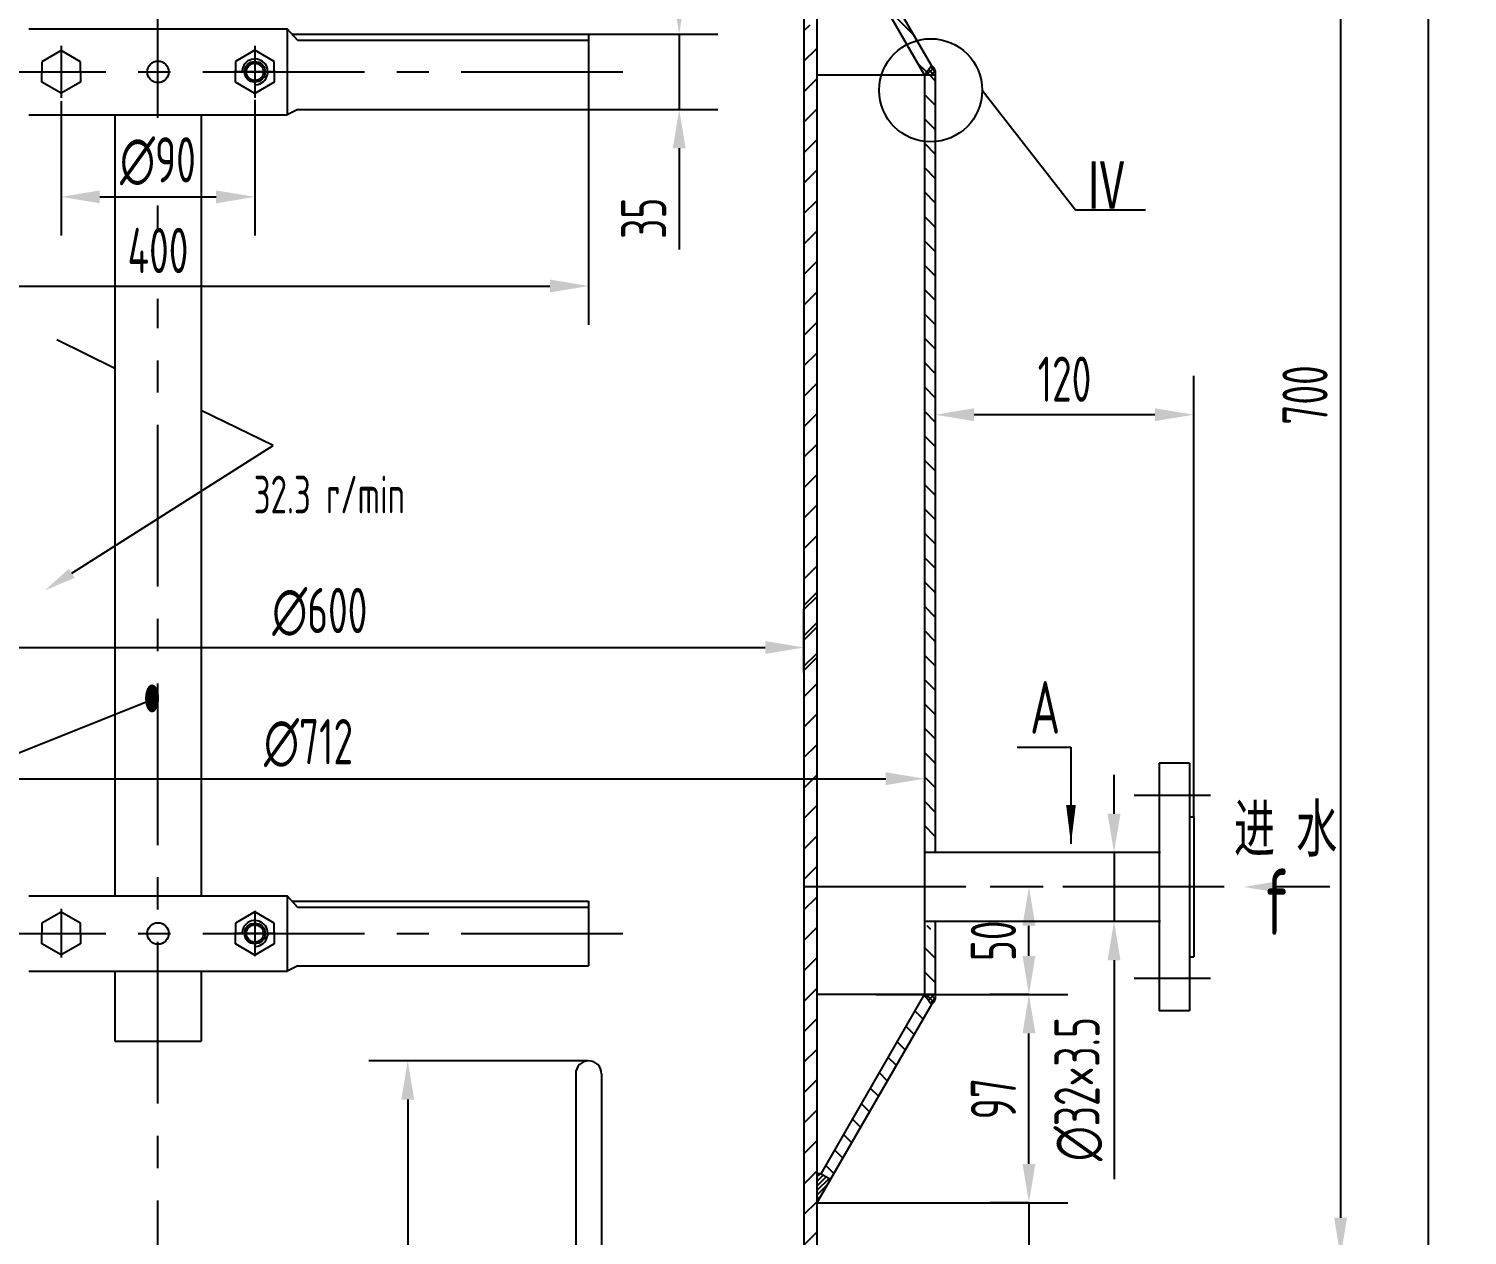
# Model space of a CAD drawing. Extents: x 0 to 3564, y 0 to 5046.
# Drawn here: x 780 to 1448, y 2813 to 3373 of the extents above; entities that cross this region are included whole.
import ezdxf
from ezdxf.enums import TextEntityAlignment as Align

# ---------------------------------------------------------------- set-up
doc = ezdxf.new("R2010")
doc.units = 0
doc.header["$LTSCALE"] = 60
doc.linetypes.add('G', pattern=[2, 1.25, -0.25, 0.25, -0.25])
doc.layers.get('0').update_dxf_attribs({"linetype": 'CONTINUOUS'})
doc.layers.get('DEFPOINTS').update_dxf_attribs({"linetype": 'CONTINUOUS'})
for name, color, linetype in [('01', 7, 'CONTINUOUS'), ('02', 1, 'CONTINUOUS'), ('05', 4, 'G'), ('08', 1, 'CONTINUOUS'), ('10', 1, 'CONTINUOUS'), ('11', 3, 'CONTINUOUS')]:
    doc.layers.add(name, color=color, linetype=linetype)
doc.styles.get("Standard").update_dxf_attribs({"font": 'isocp', "width": 0.707, "bigfont": 'intecad.shx'})
doc.dimstyles.new('INTE', dxfattribs={"dimscale": 6, "dimtxt": 3.5, "dimasz": 3, "dimexe": 3, "dimexo": 0, "dimgap": 1, "dimtad": 1, "dimdec": 3, "dimtxsty": 'STANDARD', "dimcen": 0, "dimclrd": 1, "dimclre": 1, "dimclrt": 3, "dimaunit": 1, "dimazin": 3, "dimtfac": 1, "dimtdec": 4, "dimtmove": 0, "dimatfit": 3, "dimtzin": 0})
pattern_1 = [(135, (-5.01, 674.008), (-5.656854, -5.656854), [])]

# ---------------------------------------------------------------- blocks, each defined once
blk = doc.blocks.new('*D23')
at = {"color": 1, "linetype": 'BYBLOCK'}
for p, q in [((1283.58, 3008.82), (1283.58, 3026.82)), ((1305.12, 2990.82), (1265.58, 2990.82)), ((1283.58, 2990.82), (1283.58, 2958.82)), ((1305.12, 2958.82), (1265.58, 2958.82)), ((1283.58, 2940.82), (1283.58, 2839.15))]:
    blk.add_line(p, q, dxfattribs=at)
for points in [[(1280.58, 3008.82), (1286.58, 3008.82), (1283.58, 2990.82)], [(1280.58, 2940.82), (1286.58, 2940.82), (1283.58, 2958.82)]]:
    blk.add_solid(points, dxfattribs=at)
at = {"layer": 'DEFPOINTS', "color": 0, "linetype": 'BYBLOCK'}
for p in [(1305.12, 2990.82), (1283.58, 2958.82), (1305.12, 2958.82)]:
    blk.add_point(p, dxfattribs=at)
at = {"color": 3, "linetype": 'BYBLOCK', "insert": (1267.08, 2880.98), "char_height": 21, "attachment_point": 5, "rotation": 90}
blk.add_mtext('∅32×3.5', dxfattribs=at)
blk = doc.blocks.new('*D24')
at = {"color": 1, "linetype": 'BYBLOCK'}
for p, q in [((1039.59, 3030.6), (937.59, 3030.6)), ((955.59, 3012.6), (955.59, 2848.6)), ((1024.81, 2830.6), (937.59, 2830.6))]:
    blk.add_line(p, q, dxfattribs=at)
for points in [[(952.59, 3012.6), (958.59, 3012.6), (955.59, 3030.6)], [(952.59, 2848.6), (958.59, 2848.6), (955.59, 2830.6)]]:
    blk.add_solid(points, dxfattribs=at)
at = {"layer": 'DEFPOINTS', "color": 0, "linetype": 'BYBLOCK'}
for p in [(1039.59, 3030.6), (955.59, 2830.6), (1024.81, 2830.6)]:
    blk.add_point(p, dxfattribs=at)
at = {"color": 3, "linetype": 'BYBLOCK', "insert": (939.09, 2894.05), "char_height": 21, "attachment_point": 5, "rotation": 90}
blk.add_mtext('200', dxfattribs=at)
blk = doc.blocks.new('*D25')
at = {"color": 1, "linetype": 'BYBLOCK'}
for p, q in [((1159.59, 3503.21), (1406.78, 3503.21)), ((1388.78, 3485.21), (1388.78, 2821.21)), ((1146.72, 2803.21), (1406.78, 2803.21))]:
    blk.add_line(p, q, dxfattribs=at)
for points in [[(1385.78, 3485.21), (1391.78, 3485.21), (1388.78, 3503.21)], [(1385.78, 2821.21), (1391.78, 2821.21), (1388.78, 2803.21)]]:
    blk.add_solid(points, dxfattribs=at)
at = {"layer": 'DEFPOINTS', "color": 0, "linetype": 'BYBLOCK'}
for p in [(1159.59, 3503.21), (1146.72, 2803.21), (1388.78, 2803.21)]:
    blk.add_point(p, dxfattribs=at)
at = {"color": 3, "linetype": 'BYBLOCK', "insert": (1372.28, 3203.21), "char_height": 21, "attachment_point": 5, "rotation": 90}
blk.add_mtext('700', dxfattribs=at)
blk = doc.blocks.new('*D26')
at = {"color": 1, "linetype": 'BYBLOCK'}
for p, q in [((1173.09, 3061.33), (1262.07, 3061.33)), ((1244.07, 2982.73), (1244.07, 3043.33)), ((1244.07, 2964.73), (1226.07, 2964.73))]:
    blk.add_line(p, q, dxfattribs=at)
for points in [[(1241.07, 3043.33), (1247.07, 3043.33), (1244.07, 3061.33)], [(1241.07, 2982.73), (1247.07, 2982.73), (1244.07, 2964.73)]]:
    blk.add_solid(points, dxfattribs=at)
at = {"layer": 'DEFPOINTS', "color": 0, "linetype": 'BYBLOCK'}
for p in [(1173.09, 3061.33), (1244.07, 3061.33), (1244.07, 2964.73)]:
    blk.add_point(p, dxfattribs=at)
at = {"color": 3, "linetype": 'BYBLOCK', "insert": (1227.57, 3013.03), "char_height": 21, "attachment_point": 5, "rotation": 90}
blk.add_mtext('97', dxfattribs=at)
blk = doc.blocks.new('*D31')
at = {"color": 1, "linetype": 'BYBLOCK'}
for p, q in [((1244.07, 2982.73), (1244.07, 3000.73)), ((1145.59, 2964.73), (1262.07, 2964.73)), ((1244.07, 2964.73), (1244.07, 2939.73)), ((1146.72, 2939.73), (1262.07, 2939.73)), ((1244.07, 2921.73), (1244.07, 2874.41))]:
    blk.add_line(p, q, dxfattribs=at)
for points in [[(1241.07, 2982.73), (1247.07, 2982.73), (1244.07, 2964.73)], [(1241.07, 2921.73), (1247.07, 2921.73), (1244.07, 2939.73)]]:
    blk.add_solid(points, dxfattribs=at)
at = {"layer": 'DEFPOINTS', "color": 0, "linetype": 'BYBLOCK'}
for p in [(1145.59, 2964.73), (1146.72, 2939.73), (1244.07, 2939.73)]:
    blk.add_point(p, dxfattribs=at)
at = {"color": 3, "linetype": 'BYBLOCK', "insert": (1227.57, 2889.07), "char_height": 21, "attachment_point": 5, "rotation": 90}
blk.add_mtext('25', dxfattribs=at)
blk = doc.blocks.new('*D34')
at = {"color": 1, "linetype": 'BYBLOCK'}
for p, q in [((639.59, 3472.23), (639.59, 3372.31)), ((1039.59, 3472.23), (1039.59, 3372.31)), ((657.59, 3390.31), (1021.59, 3390.31))]:
    blk.add_line(p, q, dxfattribs=at)
for points in [[(657.59, 3393.31), (657.59, 3387.31), (639.59, 3390.31)], [(1021.59, 3393.31), (1021.59, 3387.31), (1039.59, 3390.31)]]:
    blk.add_solid(points, dxfattribs=at)
at = {"layer": 'DEFPOINTS', "color": 0, "linetype": 'BYBLOCK'}
for p in [(639.59, 3472.23), (1039.59, 3472.23), (1039.59, 3390.31)]:
    blk.add_point(p, dxfattribs=at)
at = {"color": 3, "linetype": 'BYBLOCK', "insert": (839.59, 3406.81), "char_height": 21, "attachment_point": 5}
blk.add_mtext('400', dxfattribs=at)
blk = doc.blocks.new('*U9')
at = {"layer": '01'}
for p, q in [((0, 9.92), (-9, 4.73)), ((9, 4.73), (0, 9.92)), ((-9, 4.73), (-9, 0)), ((-9, -4.73), (-9, 0)), ((9, 0), (9, 4.73)), ((9, 0), (9, -4.73)), ((0, -9.92), (-9, -4.73)), ((9, -4.73), (0, -9.92))]:
    blk.add_line(p, q, dxfattribs=at)
at = {"layer": '05'}
for p, q in [((0, 11.5), (0, -11.13)), ((-10.73, 0), (11.46, 0))]:
    blk.add_line(p, q, dxfattribs=at)
blk = doc.blocks.new('*U10')
at = {"layer": '01'}
for p, q in [((0, 10.02), (-9, 4.82)), ((9, 4.82), (0, 10.02)), ((-9, 4.82), (-9, 0)), ((-9, -4.82), (-9, 0)), ((9, 0), (9, 4.82)), ((0, -10.02), (-9, -4.82)), ((9, -4.82), (0, -10.02)), ((9, 0), (9, -4.82))]:
    blk.add_line(p, q, dxfattribs=at)
blk.add_circle((0, 0), 4.8, dxfattribs=at)
at = {"layer": '02'}
blk.add_arc((0, 0), 6, 266.55771, 182.61135, dxfattribs=at)
at = {"layer": '05'}
for p, q in [((0, 10.56), (0, -10.53)), ((9.56, 0), (-9.82, 0))]:
    blk.add_line(p, q, dxfattribs=at)
blk = doc.blocks.new('*D36')
at = {"color": 1, "linetype": 'BYBLOCK'}
for p, q in [((794.59, 3476.1), (794.59, 3413.7)), ((884.59, 3476.7), (884.59, 3413.7)), ((812.59, 3431.7), (866.59, 3431.7))]:
    blk.add_line(p, q, dxfattribs=at)
for points in [[(812.59, 3434.7), (812.59, 3428.7), (794.59, 3431.7)], [(866.59, 3434.7), (866.59, 3428.7), (884.59, 3431.7)]]:
    blk.add_solid(points, dxfattribs=at)
at = {"layer": 'DEFPOINTS', "color": 0, "linetype": 'BYBLOCK'}
for p in [(794.59, 3476.1), (884.59, 3476.7), (884.59, 3431.7)]:
    blk.add_point(p, dxfattribs=at)
at = {"color": 3, "linetype": 'BYBLOCK', "insert": (839.59, 3448.2), "char_height": 21, "attachment_point": 5}
blk.add_mtext('∅90', dxfattribs=at)
blk = doc.blocks.new('*D40')
at = {"color": 1, "linetype": 'BYBLOCK'}
for p, q in [((1320.59, 3007.32), (1320.59, 3212.05)), ((1200.59, 3200.48), (1200.59, 3176.05)), ((1302.59, 3194.05), (1218.59, 3194.05))]:
    blk.add_line(p, q, dxfattribs=at)
for points in [[(1218.59, 3197.05), (1218.59, 3191.05), (1200.59, 3194.05)], [(1302.59, 3197.05), (1302.59, 3191.05), (1320.59, 3194.05)]]:
    blk.add_solid(points, dxfattribs=at)
at = {"layer": 'DEFPOINTS', "color": 0, "linetype": 'BYBLOCK'}
for p in [(1200.59, 3200.48), (1200.59, 3194.05), (1320.59, 3007.32)]:
    blk.add_point(p, dxfattribs=at)
at = {"color": 3, "linetype": 'BYBLOCK', "insert": (1260.59, 3210.56), "char_height": 21, "attachment_point": 5}
blk.add_mtext('120', dxfattribs=at)
blk = doc.blocks.new('*D41')
at = {"color": 1, "linetype": 'BYBLOCK'}
for p, q in [((1250.62, 3111.33), (1226.07, 3111.33)), ((1244.07, 3079.33), (1244.07, 3093.33)), ((1244.07, 3061.33), (1226.07, 3061.33))]:
    blk.add_line(p, q, dxfattribs=at)
for points in [[(1241.07, 3093.33), (1247.07, 3093.33), (1244.07, 3111.33)], [(1241.07, 3079.33), (1247.07, 3079.33), (1244.07, 3061.33)]]:
    blk.add_solid(points, dxfattribs=at)
at = {"layer": 'DEFPOINTS', "color": 0, "linetype": 'BYBLOCK'}
for p in [(1244.07, 3111.33), (1250.62, 3111.33), (1244.07, 3061.33)]:
    blk.add_point(p, dxfattribs=at)
at = {"color": 3, "linetype": 'BYBLOCK', "insert": (1227.57, 3086.33), "char_height": 21, "attachment_point": 5, "rotation": 90}
blk.add_mtext('50', dxfattribs=at)
blk = doc.blocks.new('*D42')
at = {"color": 1, "linetype": 'BYBLOCK'}
for p, q in [((1081.66, 3525.23), (1081.66, 3543.23)), ((1039.59, 3507.23), (1099.66, 3507.23)), ((1081.66, 3507.23), (1081.66, 3472.23)), ((1039.59, 3472.23), (1099.66, 3472.23)), ((1081.66, 3454.23), (1081.66, 3407.28))]:
    blk.add_line(p, q, dxfattribs=at)
for points in [[(1078.66, 3525.23), (1084.66, 3525.23), (1081.66, 3507.23)], [(1078.66, 3454.23), (1084.66, 3454.23), (1081.66, 3472.23)]]:
    blk.add_solid(points, dxfattribs=at)
at = {"layer": 'DEFPOINTS', "color": 0, "linetype": 'BYBLOCK'}
for p in [(1039.59, 3507.23), (1039.59, 3472.23), (1081.66, 3472.23)]:
    blk.add_point(p, dxfattribs=at)
at = {"color": 3, "linetype": 'BYBLOCK', "insert": (1065.16, 3421.76), "char_height": 21, "attachment_point": 5, "rotation": 90}
blk.add_mtext('35', dxfattribs=at)
blk = doc.blocks.new('*D126')
at = {"color": 1, "linetype": 'BYBLOCK'}
for p, q in [((483.59, 3186.42), (483.59, 3007.07)), ((1195.59, 3186.42), (1195.59, 3007.07)), ((501.59, 3025.07), (1177.59, 3025.07))]:
    blk.add_line(p, q, dxfattribs=at)
for points in [[(501.59, 3028.07), (501.59, 3022.07), (483.59, 3025.07)], [(1177.59, 3028.07), (1177.59, 3022.07), (1195.59, 3025.07)]]:
    blk.add_solid(points, dxfattribs=at)
at = {"layer": 'DEFPOINTS', "color": 0, "linetype": 'BYBLOCK'}
for p in [(483.59, 3186.42), (1195.59, 3186.42), (1195.59, 3025.07)]:
    blk.add_point(p, dxfattribs=at)
at = {"color": 3, "linetype": 'BYBLOCK', "insert": (909.53, 3041.58), "char_height": 21, "attachment_point": 5}
blk.add_mtext('∅712', dxfattribs=at)
blk = doc.blocks.new('*D127')
at = {"color": 1, "linetype": 'BYBLOCK'}
for p, q in [((1139.59, 3074.39), (1139.59, 3103.98)), ((539.59, 3092.42), (539.59, 3067.98)), ((557.59, 3085.98), (1121.59, 3085.98))]:
    blk.add_line(p, q, dxfattribs=at)
for points in [[(557.59, 3088.98), (557.59, 3082.98), (539.59, 3085.98)], [(1121.59, 3088.98), (1121.59, 3082.98), (1139.59, 3085.98)]]:
    blk.add_solid(points, dxfattribs=at)
at = {"layer": 'DEFPOINTS', "color": 0, "linetype": 'BYBLOCK'}
for p in [(539.59, 3092.42), (1139.59, 3085.98), (1139.59, 3074.39)]:
    blk.add_point(p, dxfattribs=at)
at = {"color": 3, "linetype": 'BYBLOCK', "insert": (914.77, 3102.48), "char_height": 21, "attachment_point": 5}
blk.add_mtext('∅600', dxfattribs=at)
blk = doc.blocks.new('*D147')
at = {"color": 1, "linetype": 'BYBLOCK'}
for p, q in [((898.59, 4695.81), (1447.61, 4695.81)), ((1429.61, 2361.95), (1429.61, 4677.81)), ((1406.78, 2343.95), (1447.61, 2343.95))]:
    blk.add_line(p, q, dxfattribs=at)
for points in [[(1426.61, 4677.81), (1432.61, 4677.81), (1429.61, 4695.81)], [(1426.61, 2361.95), (1432.61, 2361.95), (1429.61, 2343.95)]]:
    blk.add_solid(points, dxfattribs=at)
at = {"layer": 'DEFPOINTS', "color": 0, "linetype": 'BYBLOCK'}
for p in [(898.59, 4695.81), (1429.61, 4695.81), (1406.78, 2343.95)]:
    blk.add_point(p, dxfattribs=at)
at = {"color": 3, "linetype": 'BYBLOCK', "insert": (1413.1, 3578.39), "char_height": 21, "attachment_point": 5, "rotation": 90}
blk.add_mtext('2352', dxfattribs=at)

msp = doc.modelspace()

# ---------------------------------------------------------------- hatches: boundary and pattern name
at = {"layer": '10'}
h = msp.add_hatch(dxfattribs=at)
h.set_pattern_fill('_U', color=256, scale=8, angle=135, style=0, pattern_type=0)
h.set_pattern_definition(pattern_1)
h.paths.add_polyline_path([(1173.57476, 3399.75047, -0.015782176), (1167.7119, 3399.90525), (1195.59448, 3351.61121), (1198.75883, 3356.13038)])
h.paths.add_polyline_path([(1167.7119, 3399.90525, 0.015782176), (1173.57476, 3399.75047), (1151.9246, 3437.24965), (1147.59448, 3434.74965)])
h = msp.add_hatch(dxfattribs=at)
h.set_pattern_fill('_U', color=256, scale=10, angle=45, style=0, pattern_type=0)
h.set_pattern_definition([(45, (-5.01, 629.593), (-7.071068, 7.071068), [])])
h.paths.add_polyline_path([(1145.59448, 3374.03172, -0.017094526), (1139.59448, 3376.11786), (1139.59448, 3286.65836), (1145.59448, 3286.65836)])
h.paths.add_polyline_path([(1145.59448, 3286.65836), (1139.59448, 3286.65836), (1139.59448, 3067.05125), (1145.59448, 3067.05125)])
h = msp.add_hatch(dxfattribs=at)
h.set_pattern_fill('_U', color=256, scale=1.5, angle=45, style=0, double=1, pattern_type=0)
h.set_pattern_definition([(135, (1625.6784, 475.8769), (1.0606602, 1.0606602), []), (45, (1625.6784, 475.8769), (1.0606602, -1.0606602), [])])
h.paths.add_polyline_path([(1198.47331, 3355.72261, -0.424593147), (1200.59448, 3351.61121), (1195.59448, 3351.61121)])
h = msp.add_hatch(dxfattribs=at)
h.set_pattern_fill('_U', color=256, scale=8, angle=135, style=0, pattern_type=0)
h.set_pattern_definition(pattern_1)
h.paths.add_polyline_path([(1200.59448, 3351.61121), (1195.59448, 3351.61121), (1195.59448, 3111.46646), (1200.59448, 3111.46646)])
h = msp.add_hatch(dxfattribs=at)
h.set_pattern_fill('_U', color=256, scale=10, angle=45, style=0, pattern_type=0)
h.set_pattern_definition([(45, (-5.01, 674.008), (-7.071068, 7.071068), [])])
h.paths.add_polyline_path([(1145.59448, 3111.46646), (1139.59448, 3111.46646), (1139.59448, 2974.81629), (1145.59448, 2974.81629)])
h.paths.add_polyline_path([(1145.59448, 2974.81629), (1139.59448, 2974.81629), (1139.59448, 2804.21375), (1141.59448, 2804.21375), (1145.59448, 2806.52315)])
h = msp.add_hatch(dxfattribs=at)
h.set_pattern_fill('_U', color=256, scale=8, angle=135, style=0, pattern_type=0)
h.set_pattern_definition(pattern_1)
h.paths.add_polyline_path([(1200.59448, 3111.46646), (1195.59448, 3111.46646), (1195.59448, 2992.81629), (1197.09448, 2992.81629), (1200.59448, 2996.98743)])
h.paths.add_polyline_path([(1200.59448, 2952.64515), (1197.09448, 2956.81629), (1195.59448, 2956.81629), (1195.59448, 2924.81629), (1200.59448, 2924.81629)])
h = msp.add_hatch(dxfattribs=at)
h.set_pattern_fill('_U', color=256, scale=8, angle=135, style=0, pattern_type=0)
h.set_pattern_definition(pattern_1)
h.paths.add_polyline_path([(1198.75883, 2920.29712), (1195.59448, 2924.81629), (1147.59448, 2841.67785), (1151.9246, 2839.17785)])
h = msp.add_hatch(dxfattribs=at)
h.set_pattern_fill('_U', color=256, scale=1.5, angle=45, style=0, double=1, pattern_type=0)
h.set_pattern_definition([(225, (1625.6784, 5800.5506), (1.0606602, -1.0606602), []), (315, (1625.6784, 5800.5506), (1.0606602, 1.0606602), [])])
h.paths.add_polyline_path([(1198.47331, 2920.70488, 0.424593147), (1200.59448, 2924.81629), (1195.59448, 2924.81629)])
h = msp.add_hatch(dxfattribs=at)
h.set_pattern_fill('_U', color=256, scale=1.5, angle=45, style=0, pattern_type=0)
h.set_pattern_definition([(225, (1625.6784, 5738.589), (1.0606602, -1.0606602), [])])
h.paths.add_polyline_path([(1145.59448, 2828.21375), (1151.9246, 2839.17785), (1147.59448, 2841.67785), (1145.59448, 2841.67785)])

# ---------------------------------------------------------------- linework, layer by layer
at = {"layer": '01', "color": 7, "linetype": 'CONTINUOUS'}
for p, q in [((1139.59448, 3503.21375), (1139.59448, 2778.21375)), ((1145.59448, 3483.21375), (1145.59448, 2806.52315)), ((1198.75883, 3356.13038), (1145.59448, 3448.21375)), ((1147.59448, 3434.74965), (1195.59448, 3351.61121)), ((899.59448, 3373.21375), (899.59448, 3333.21375)), ((1039.59448, 3367.71375), (904.59448, 3367.71375)), ((1039.59448, 3370.71375), (1039.59448, 3335.71375)), ((1195.59448, 3351.61121), (1198.75883, 3356.13038)), ((1200.59448, 3351.61121), (1145.59448, 3351.61121)), ((1195.59448, 3351.61121), (1195.59448, 2924.81629)), ((1200.59448, 3351.61121), (1200.59448, 2990.81629)), ((819.59448, 3333.21375), (819.59448, 2970.71375)), ((859.59448, 3333.21375), (859.59448, 2970.71375)), ((819.59448, 3215.57505), (792.62134, 3228.74193)), ((893.09691, 3179.69499), (859.59448, 3196.04914)), ((799.58227, 3120.4278), (893.09691, 3179.69499)), ((1318.59448, 3032.31629), (1318.59448, 2917.31629)), ((1320.59448, 3007.31629), (1320.59448, 2942.31629)), ((899.59448, 2970.71375), (899.59448, 2935.71375)), ((1039.59448, 2968.21375), (1039.59448, 2938.21375)), ((1039.59448, 2965.21375), (904.59448, 2965.21375)), ((1200.59448, 2958.81629), (1200.59448, 2924.81629)), ((819.59448, 2935.71375), (819.59448, 2903.21375)), ((859.59448, 2935.71375), (859.59448, 2903.21375)), ((1200.59448, 2924.81629), (1145.59448, 2924.81629)), ((1198.75883, 2920.29712), (1145.59448, 2828.21375)), ((1147.59448, 2841.67785), (1195.59448, 2924.81629)), ((1195.59448, 2924.81629), (1198.75883, 2920.29712)), ((819.59448, 2903.21375), (859.59448, 2903.21375)), ((1033.59448, 2888.0826), (1033.59448, 2694.0826)), ((1045.59448, 2888.0826), (1045.59448, 2694.0826)), ((1147.59448, 2841.67785), (1145.59448, 2841.67785)), ((1147.59448, 2841.67785), (1151.9246, 2839.17785))]:
    msp.add_line(p, q, dxfattribs=at)
at = {"layer": '01'}
for p, q in [((779.59448, 3373.21375), (899.59448, 3373.21375)), ((904.59448, 3367.71375), (899.59448, 3373.21375)), ((901.8672, 3370.71375), (1039.59448, 3370.71375)), ((904.59448, 3335.71375), (899.59448, 3333.21375)), ((904.59448, 3335.71375), (1039.59448, 3335.71375)), ((779.59448, 3333.21375), (899.59448, 3333.21375)), ((1238.58532, 3039.78389), (1263.58532, 3039.78389)), ((1304.59448, 3032.31629), (1304.59448, 2917.31629)), ((1318.59448, 3032.31629), (1304.59448, 3032.31629)), ((1318.59448, 3007.31629), (1320.59448, 3007.31629)), ((1304.59448, 2990.81629), (1195.59448, 2990.81629)), ((779.59448, 2970.71375), (899.59448, 2970.71375)), ((904.59448, 2965.21375), (899.59448, 2970.71375)), ((901.8672, 2968.21375), (1039.59448, 2968.21375)), ((1304.59448, 2958.81629), (1195.59448, 2958.81629)), ((1318.59448, 2942.31629), (1320.59448, 2942.31629)), ((779.59448, 2935.71375), (899.59448, 2935.71375)), ((904.59448, 2938.21375), (899.59448, 2935.71375)), ((904.59448, 2938.21375), (1039.59448, 2938.21375)), ((1318.59448, 2917.31629), (1304.59448, 2917.31629))]:
    msp.add_line(p, q, dxfattribs=at)
for centre in [(839.59448, 3353.21375), (839.59448, 2953.21375)]:
    msp.add_circle(centre, 5, dxfattribs=at)
at = {"layer": '01', "color": 7, "linetype": 'CONTINUOUS'}
for centre in [(884.59448, 3353.21375), (884.59448, 2953.21375)]:
    msp.add_circle(centre, 4, dxfattribs=at)
for centre, start, end in [((1196.61825, 3352.6285), 345.64908119, 58.56391167), ((1196.61825, 2923.799), 301.43608833, 14.35091881)]:
    msp.add_arc(centre, 4.1043, start, end, dxfattribs=at)
at = {"layer": '01'}
msp.add_arc((1039.59448, 2888.0826), 6, 0, 180, dxfattribs=at)
at = {"layer": '01', "color": 7, "linetype": 'CONTINUOUS'}
msp.add_solid([(800.92056, 3118.31617), (798.24397, 3122.53942), (786.91251, 3112.39803)], dxfattribs=at)
at = {"layer": '02'}
for p, q in [((1265.72112, 3289.01452), (1222.36403, 3344.63589)), ((836.8505, 3061.72715), (340.3955, 2863.65602)), ((1263.58532, 3039.78389), (1263.58532, 2994.78389))]:
    msp.add_line(p, q, dxfattribs=at)
at = {"layer": '02', "color": 1, "linetype": 'CONTINUOUS'}
msp.add_line((1298.17067, 3289.01452), (1265.72112, 3289.01452), dxfattribs=at)
at = {"layer": '02'}
msp.add_lwpolyline([(1263.58532, 2994.78389, 0, 4.5, 0), (1263.58532, 3012.78389, 0, 0, 0)], format="xyseb", dxfattribs=at)
msp.add_circle((1198.43269, 3344.6823), 23.93139, dxfattribs=at)
at = {"layer": '05', "color": 4, "linetype": 'G'}
for p, q in [((839.59448, 3331.79554), (839.59448, 4125.21445)), ((794.59448, 3365.35172), (794.59448, 3341.14878)), ((884.59448, 3365.35172), (884.59448, 3341.14878)), ((620.44548, 3353.21375), (1061.40411, 3353.21375)), ((839.59448, 3279.65036), (839.59448, 3291.24055)), ((839.59448, 2514.28543), (839.59448, 3247.77734)), ((1328.39897, 3017.31629), (1292.94177, 3017.31629)), ((1334.77457, 2974.81629), (1127.59592, 2974.81629)), ((794.59448, 2962.85172), (794.59448, 2943.64878)), ((884.59448, 2962.85172), (884.59448, 2943.64878)), ((620.44548, 2953.21375), (1061.40411, 2953.21375)), ((1328.39897, 2932.31629), (1292.94177, 2932.31629))]:
    msp.add_line(p, q, dxfattribs=at)
at = {"layer": '08'}
for p, q in [((1195.59448, 3351.61121), (1195.59448, 3351.61121)), ((1195.59448, 2924.81629), (1195.59448, 2924.81629))]:
    msp.add_line(p, q, dxfattribs=at)
at = {"layer": '08', "color": 1}
msp.add_line((1383.82871, 2974.81629), (1359.02297, 2974.81629), dxfattribs=at)
msp.add_solid([(1358.78842, 2977.31629), (1358.78842, 2972.31629), (1343.78842, 2974.81629)], dxfattribs=at)

# ---------------------------------------------------------------- block references
at = {"layer": '01'}
for name, p in [('*U9', (794.59448, 3353.21375)), ('*U10', (884.59448, 3353.21375)), ('*U9', (794.59448, 2953.21375)), ('*U10', (884.59448, 2953.21375))]:
    msp.add_blockref(name, p, dxfattribs=at)

# ---------------------------------------------------------------- texts
at = {"layer": '02', "width": 0.605172}
msp.add_text('●', height=12, dxfattribs=at).set_placement((833.2505, 3055.72715), (840.4505, 3055.72715), align=Align.FIT)
at = {"layer": '08', "color": 3, "width": 0.707}
msp.add_text('32.3 r/min', height=17.5, dxfattribs=at).set_placement((884.07273, 3148.22805))
at = {"layer": '08', "color": 3, "insert": (1339.29247, 3001.14863), "char_height": 24.5, "attachment_point": 4}
msp.add_mtext('进 水', dxfattribs=at)
at = {"layer": '11', "width": 0.707}
msp.add_text('Ⅳ', height=25, dxfattribs=at).set_placement((1279.79029, 3287.30524), align=Align.CENTER)
msp.add_text('A', height=24.5, dxfattribs=at).set_placement((1244.58809, 3045.94442))
msp.add_text('f', height=30.68718, dxfattribs=at).set_placement((1365.36816, 2952.53495), align=Align.RIGHT)

# ---------------------------------------------------------------- dimensions: what is measured, and where the dimension line sits
at = {"layer": '08'}
dim = msp.add_linear_dim(base=(1429.60574, 4695.81211), p1=(1406.7842, 2343.9546), p2=(898.59448, 4695.81211), angle=90, text='2352', dimstyle='INTE', dxfattribs=at)
dim.commit()
dim.dimension.update_dxf_attribs({"geometry": '*D147', "text_midpoint": (1429.60574, 3578.38807), "dimtype": 160})
dim = msp.add_linear_dim(base=(1388.7842, 2803.21375), p1=(1159.59448, 3503.21375), p2=(1146.72067, 2803.21375), angle=270, dimstyle='INTE', dxfattribs=at)
dim.commit()
dim.dimension.update_dxf_attribs({"geometry": '*D25', "text_midpoint": (1388.7842, 3203.21375), "dimtype": 160})
for base, p1, p2, picture, middle in [((1081.661, 3335.71375), (1039.59448, 3370.71375), (1039.59448, 3335.71375), '*D42', (1065.161, 3285.24041)), ((1244.0734, 2974.81629), (1244.0734, 2924.81629), (1250.61775, 2974.81629), '*D41', (1227.5734, 2949.81629)), ((1244.0734, 2803.21375), (1145.59448, 2828.21375), (1146.72067, 2803.21375), '*D31', (1227.57133, 2752.5519))]:
    dim = msp.add_linear_dim(base=base, p1=p1, p2=p2, angle=90, dimstyle='INTE', dxfattribs=at)
    dim.commit()
    dim.dimension.update_dxf_attribs({"geometry": picture, "text_midpoint": middle, "insert": (0, -136.51737)})
dim = msp.add_linear_dim(base=(884.59448, 3295.18194), p1=(794.59448, 3339.58127), p2=(884.59448, 3340.18703), text='%%c<>', dimstyle='INTE', dxfattribs=at)
dim.commit()
dim.dimension.update_dxf_attribs({"geometry": '*D36', "text_midpoint": (839.59448, 3311.68194), "insert": (0, -136.51737)})
dim = msp.add_linear_dim(base=(1039.59448, 3253.79192), p1=(639.59448, 3335.71375), p2=(1039.59448, 3335.71375), dimstyle='INTE', dxfattribs=at)
dim.commit()
dim.dimension.update_dxf_attribs({"geometry": '*D34', "text_midpoint": (839.59448, 3270.29192), "insert": (0, -136.51737)})
dim = msp.add_linear_dim(base=(1200.59448, 3194.05423), p1=(1320.59448, 3007.31629), p2=(1200.59448, 3200.47909), dimstyle='INTE', dxfattribs=at)
dim.commit()
dim.dimension.update_dxf_attribs({"geometry": '*D40', "text_midpoint": (1260.59448, 3210.5563)})
for base, p1, p2, text, picture, middle in [((1195.59448, 3025.07473), (483.59448, 3186.42086), (1195.59448, 3186.42086), '%%C712', '*D126', (909.533, 3025.07473)), ((1139.59448, 3085.97891), (539.59448, 3092.4199), (1139.59448, 3074.38514), '%%C600', '*D127', (914.76527, 3085.97891))]:
    dim = msp.add_linear_dim(base=base, p1=p1, p2=p2, text=text, dimstyle='INTE', dxfattribs=at)
    dim.commit()
    dim.dimension.update_dxf_attribs({"geometry": picture, "text_midpoint": middle, "dimtype": 160})
dim = msp.add_linear_dim(base=(1283.58019, 2958.81629), p1=(1305.11936, 2990.81629), p2=(1305.11936, 2958.81629), angle=90, text='%%c<>×3.5', dimstyle='INTE', dxfattribs=at)
dim.commit()
dim.dimension.update_dxf_attribs({"geometry": '*D23', "text_midpoint": (1267.07812, 2880.98386)})
dim = msp.add_linear_dim(base=(1244.0734, 2924.81629), p1=(1244.0734, 2828.21375), p2=(1173.09448, 2924.81629), angle=90, text='97', dimstyle='INTE', dxfattribs=at)
dim.commit()
dim.dimension.update_dxf_attribs({"geometry": '*D26', "text_midpoint": (1227.5734, 2876.51502), "insert": (0, -136.51737)})
dim = msp.add_linear_dim(base=(955.59396, 2694.0826), p1=(1039.59448, 2894.0826), p2=(1024.81448, 2694.0826), angle=90, dimstyle='INTE', dxfattribs=at)
dim.commit()
dim.dimension.update_dxf_attribs({"geometry": '*D24', "text_midpoint": (955.59396, 2757.53464), "dimtype": 160, "insert": (0, -136.51737)})

doc.saveas('drawing.dxf')
